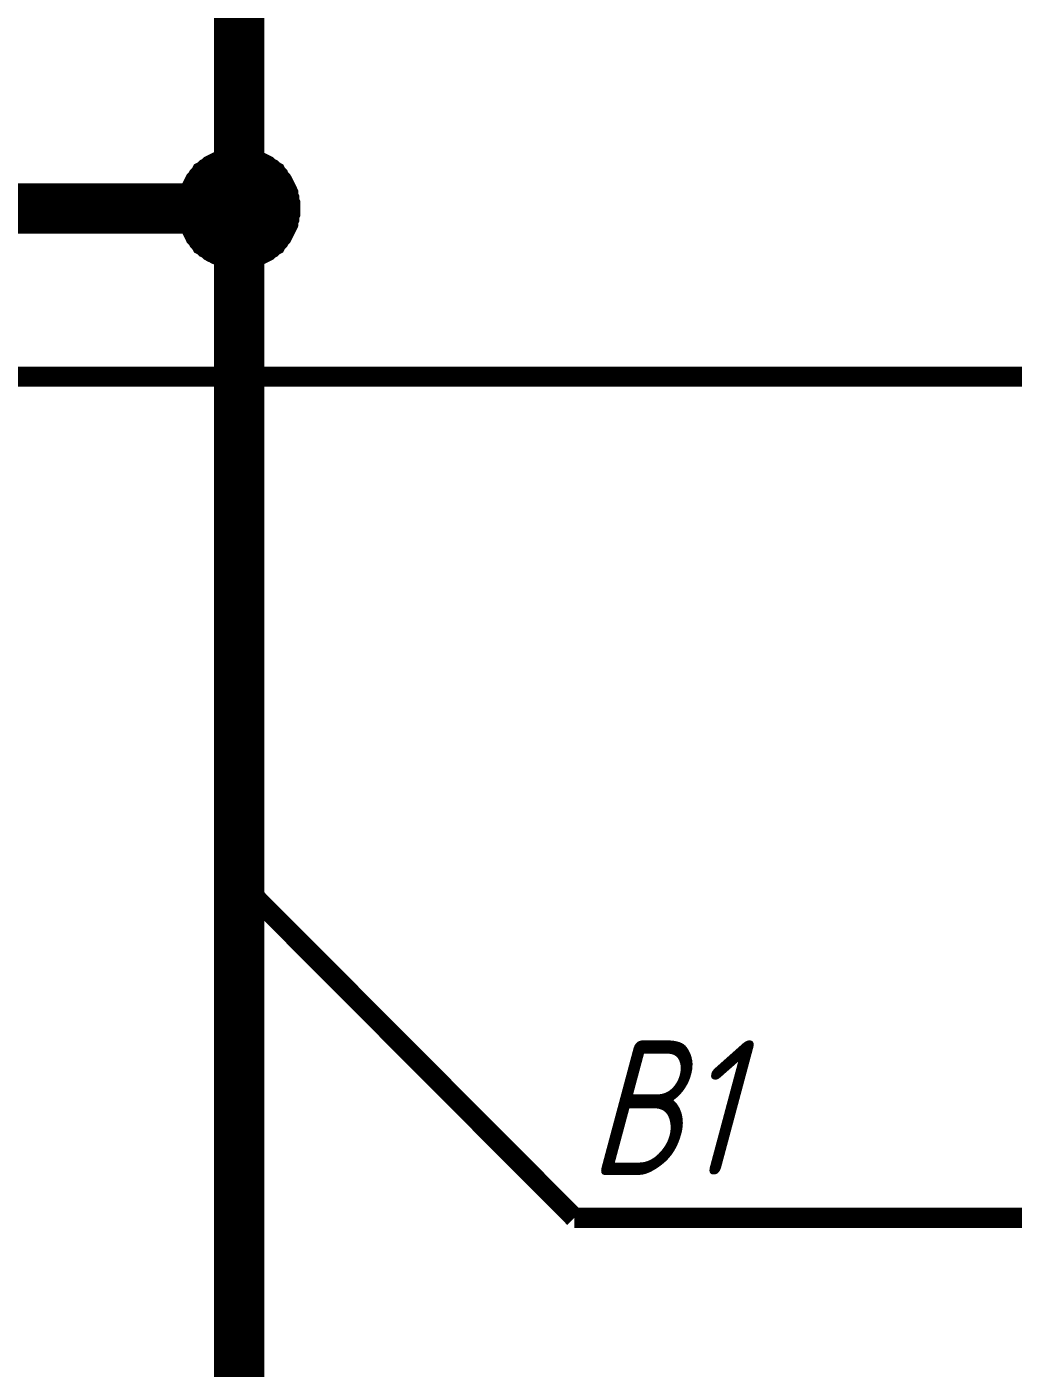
# Model space of a CAD drawing. Extents: x 196 to 1101, y 70 to 664.
# Drawn here: x 513.88 to 528.54, y 448.94 to 468.88 of the extents above; entities that cross this region are included whole.
import ezdxf

# ---------------------------------------------------------------- set-up
doc = ezdxf.new("R2010")
doc.units = 0
doc.header["$MEASUREMENT"] = 0
doc.layers.add('Sheet', color=255, linetype='CONTINUOUS')
doc.styles.add('GOST type A0', font='', dxfattribs={"oblique": 15, "height": 3.5})
doc.styles.get('GOST type A0').set_extended_font_data('GOST type A')

msp = doc.modelspace()

# ---------------------------------------------------------------- linework, layer by layer
at = {"layer": 'Sheet'}
for points, const_width in [([(587, 581.171), (587, 483.683), (517.031, 483.683), (517.031, 466.177), (517.031, 426.178)], 0.749), ([(516.254, 466.177), (516.254, 466.223), (516.254, 466.254), (516.27, 466.285), (516.27, 466.332), (516.285, 466.363), (516.285, 466.41), (516.301, 466.441), (516.316, 466.472), (516.332, 466.503), (516.347, 466.534), (516.363, 466.565), (516.378, 466.596), (516.409, 466.627), (516.425, 466.658), (516.456, 466.689), (516.472, 466.72), (516.503, 466.736), (516.534, 466.767), (516.565, 466.782), (516.596, 466.813), (516.627, 466.829), (516.658, 466.845), (516.689, 466.86), (516.72, 466.876), (516.767, 466.891), (516.798, 466.907), (516.829, 466.907), (516.875, 466.922), (516.906, 466.922), (516.953, 466.938), (516.984, 466.938), (517.031, 466.938)], 0.3), ([(516.254, 466.177), (516.254, 466.223), (516.254, 466.254), (516.27, 466.285), (516.27, 466.332), (516.285, 466.363), (516.285, 466.41), (516.301, 466.441), (516.316, 466.472), (516.332, 466.503), (516.347, 466.534), (516.363, 466.565), (516.378, 466.596), (516.409, 466.627), (516.425, 466.658), (516.456, 466.689), (516.472, 466.72), (516.503, 466.736), (516.534, 466.767), (516.565, 466.782), (516.596, 466.813), (516.627, 466.829), (516.658, 466.845), (516.689, 466.86), (516.72, 466.876), (516.767, 466.891), (516.798, 466.907), (516.829, 466.907), (516.875, 466.922), (516.906, 466.922), (516.953, 466.938), (516.984, 466.938), (517.031, 466.938)], 0.3), ([(516.254, 466.177), (516.254, 466.223), (516.254, 466.254), (516.27, 466.285), (516.27, 466.332), (516.285, 466.363), (516.285, 466.41), (516.301, 466.441), (516.316, 466.472), (516.332, 466.503), (516.347, 466.534), (516.363, 466.565), (516.378, 466.596), (516.409, 466.627), (516.425, 466.658), (516.456, 466.689), (516.472, 466.72), (516.503, 466.736), (516.534, 466.767), (516.565, 466.782), (516.596, 466.813), (516.627, 466.829), (516.658, 466.845), (516.689, 466.86), (516.72, 466.876), (516.767, 466.891), (516.798, 466.907), (516.829, 466.907), (516.875, 466.922), (516.906, 466.922), (516.953, 466.938), (516.984, 466.938), (517.031, 466.938)], 0.3), ([(516.254, 466.177), (516.254, 466.223), (516.254, 466.254), (516.27, 466.285), (516.27, 466.332), (516.285, 466.363), (516.285, 466.41), (516.301, 466.441), (516.316, 466.472), (516.332, 466.503), (516.347, 466.534), (516.363, 466.565), (516.378, 466.596), (516.409, 466.627), (516.425, 466.658), (516.456, 466.689), (516.472, 466.72), (516.503, 466.736), (516.534, 466.767), (516.565, 466.782), (516.596, 466.813), (516.627, 466.829), (516.658, 466.845), (516.689, 466.86), (516.72, 466.876), (516.767, 466.891), (516.798, 466.907), (516.829, 466.907), (516.875, 466.922), (516.906, 466.922), (516.953, 466.938), (516.984, 466.938), (517.031, 466.938)], 0.3), ([(516.254, 466.177), (516.254, 466.223), (516.254, 466.254), (516.27, 466.285), (516.27, 466.332), (516.285, 466.363), (516.285, 466.41), (516.301, 466.441), (516.316, 466.472), (516.332, 466.503), (516.347, 466.534), (516.363, 466.565), (516.378, 466.596), (516.409, 466.627), (516.425, 466.658), (516.456, 466.689), (516.472, 466.72), (516.503, 466.736), (516.534, 466.767), (516.565, 466.782), (516.596, 466.813), (516.627, 466.829), (516.658, 466.845), (516.689, 466.86), (516.72, 466.876), (516.767, 466.891), (516.798, 466.907), (516.829, 466.907), (516.875, 466.922), (516.906, 466.922), (516.953, 466.938), (516.984, 466.938), (517.031, 466.938)], 0.3), ([(516.254, 466.177), (516.254, 466.223), (516.254, 466.254), (516.27, 466.285), (516.27, 466.332), (516.285, 466.363), (516.285, 466.41), (516.301, 466.441), (516.316, 466.472), (516.332, 466.503), (516.347, 466.534), (516.363, 466.565), (516.378, 466.596), (516.409, 466.627), (516.425, 466.658), (516.456, 466.689), (516.472, 466.72), (516.503, 466.736), (516.534, 466.767), (516.565, 466.782), (516.596, 466.813), (516.627, 466.829), (516.658, 466.845), (516.689, 466.86), (516.72, 466.876), (516.767, 466.891), (516.798, 466.907), (516.829, 466.907), (516.875, 466.922), (516.906, 466.922), (516.953, 466.938), (516.984, 466.938), (517.031, 466.938)], 0.3), ([(516.254, 466.177), (516.254, 466.223), (516.254, 466.254), (516.27, 466.285), (516.27, 466.332), (516.285, 466.363), (516.285, 466.41), (516.301, 466.441), (516.316, 466.472), (516.332, 466.503), (516.347, 466.534), (516.363, 466.565), (516.378, 466.596), (516.409, 466.627), (516.425, 466.658), (516.456, 466.689), (516.472, 466.72), (516.503, 466.736), (516.534, 466.767), (516.565, 466.782), (516.596, 466.813), (516.627, 466.829), (516.658, 466.845), (516.689, 466.86), (516.72, 466.876), (516.767, 466.891), (516.798, 466.907), (516.829, 466.907), (516.875, 466.922), (516.906, 466.922), (516.953, 466.938), (516.984, 466.938), (517.031, 466.938)], 0.3), ([(516.254, 466.177), (516.254, 466.223), (516.254, 466.254), (516.27, 466.285), (516.27, 466.332), (516.285, 466.363), (516.285, 466.41), (516.301, 466.441), (516.316, 466.472), (516.332, 466.503), (516.347, 466.534), (516.363, 466.565), (516.378, 466.596), (516.409, 466.627), (516.425, 466.658), (516.456, 466.689), (516.472, 466.72), (516.503, 466.736), (516.534, 466.767), (516.565, 466.782), (516.596, 466.813), (516.627, 466.829), (516.658, 466.845), (516.689, 466.86), (516.72, 466.876), (516.767, 466.891), (516.798, 466.907), (516.829, 466.907), (516.875, 466.922), (516.906, 466.922), (516.953, 466.938), (516.984, 466.938), (517.031, 466.938)], 0.3), ([(517.031, 466.938), (517.031, 466.938)], 0.3), ([(517.031, 466.938), (517.077, 466.938), (517.108, 466.938), (517.139, 466.922), (517.186, 466.922), (517.217, 466.907), (517.263, 466.907), (517.295, 466.891), (517.326, 466.876), (517.357, 466.86), (517.388, 466.845), (517.419, 466.829), (517.45, 466.813), (517.481, 466.782), (517.512, 466.767), (517.543, 466.736), (517.574, 466.72), (517.59, 466.689), (517.621, 466.658), (517.636, 466.627), (517.667, 466.596), (517.683, 466.565), (517.698, 466.534), (517.714, 466.503), (517.729, 466.472), (517.745, 466.441), (517.76, 466.41), (517.76, 466.363), (517.776, 466.332), (517.776, 466.285), (517.791, 466.254), (517.791, 466.223), (517.791, 466.177)], 0.3), ([(517.031, 466.938), (517.031, 466.938)], 0.3), ([(517.031, 466.938), (517.077, 466.938), (517.108, 466.938), (517.139, 466.922), (517.186, 466.922), (517.217, 466.907), (517.263, 466.907), (517.295, 466.891), (517.326, 466.876), (517.357, 466.86), (517.388, 466.845), (517.419, 466.829), (517.45, 466.813), (517.481, 466.782), (517.512, 466.767), (517.543, 466.736), (517.574, 466.72), (517.59, 466.689), (517.621, 466.658), (517.636, 466.627), (517.667, 466.596), (517.683, 466.565), (517.698, 466.534), (517.714, 466.503), (517.729, 466.472), (517.745, 466.441), (517.76, 466.41), (517.76, 466.363), (517.776, 466.332), (517.776, 466.285), (517.791, 466.254), (517.791, 466.223), (517.791, 466.177)], 0.3), ([(517.031, 466.938), (517.031, 466.938)], 0.3), ([(517.031, 466.938), (517.077, 466.938), (517.108, 466.938), (517.139, 466.922), (517.186, 466.922), (517.217, 466.907), (517.263, 466.907), (517.295, 466.891), (517.326, 466.876), (517.357, 466.86), (517.388, 466.845), (517.419, 466.829), (517.45, 466.813), (517.481, 466.782), (517.512, 466.767), (517.543, 466.736), (517.574, 466.72), (517.59, 466.689), (517.621, 466.658), (517.636, 466.627), (517.667, 466.596), (517.683, 466.565), (517.698, 466.534), (517.714, 466.503), (517.729, 466.472), (517.745, 466.441), (517.76, 466.41), (517.76, 466.363), (517.776, 466.332), (517.776, 466.285), (517.791, 466.254), (517.791, 466.223), (517.791, 466.177)], 0.3), ([(517.031, 466.938), (517.031, 466.938)], 0.3), ([(517.031, 466.938), (517.077, 466.938), (517.108, 466.938), (517.139, 466.922), (517.186, 466.922), (517.217, 466.907), (517.263, 466.907), (517.295, 466.891), (517.326, 466.876), (517.357, 466.86), (517.388, 466.845), (517.419, 466.829), (517.45, 466.813), (517.481, 466.782), (517.512, 466.767), (517.543, 466.736), (517.574, 466.72), (517.59, 466.689), (517.621, 466.658), (517.636, 466.627), (517.667, 466.596), (517.683, 466.565), (517.698, 466.534), (517.714, 466.503), (517.729, 466.472), (517.745, 466.441), (517.76, 466.41), (517.76, 466.363), (517.776, 466.332), (517.776, 466.285), (517.791, 466.254), (517.791, 466.223), (517.791, 466.177)], 0.3), ([(517.031, 466.938), (517.031, 466.938)], 0.3), ([(517.031, 466.938), (517.077, 466.938), (517.108, 466.938), (517.139, 466.922), (517.186, 466.922), (517.217, 466.907), (517.263, 466.907), (517.295, 466.891), (517.326, 466.876), (517.357, 466.86), (517.388, 466.845), (517.419, 466.829), (517.45, 466.813), (517.481, 466.782), (517.512, 466.767), (517.543, 466.736), (517.574, 466.72), (517.59, 466.689), (517.621, 466.658), (517.636, 466.627), (517.667, 466.596), (517.683, 466.565), (517.698, 466.534), (517.714, 466.503), (517.729, 466.472), (517.745, 466.441), (517.76, 466.41), (517.76, 466.363), (517.776, 466.332), (517.776, 466.285), (517.791, 466.254), (517.791, 466.223), (517.791, 466.177)], 0.3), ([(517.031, 466.938), (517.031, 466.938)], 0.3), ([(517.031, 466.938), (517.077, 466.938), (517.108, 466.938), (517.139, 466.922), (517.186, 466.922), (517.217, 466.907), (517.263, 466.907), (517.295, 466.891), (517.326, 466.876), (517.357, 466.86), (517.388, 466.845), (517.419, 466.829), (517.45, 466.813), (517.481, 466.782), (517.512, 466.767), (517.543, 466.736), (517.574, 466.72), (517.59, 466.689), (517.621, 466.658), (517.636, 466.627), (517.667, 466.596), (517.683, 466.565), (517.698, 466.534), (517.714, 466.503), (517.729, 466.472), (517.745, 466.441), (517.76, 466.41), (517.76, 466.363), (517.776, 466.332), (517.776, 466.285), (517.791, 466.254), (517.791, 466.223), (517.791, 466.177)], 0.3), ([(517.031, 466.938), (517.031, 466.938)], 0.3), ([(517.031, 466.938), (517.077, 466.938), (517.108, 466.938), (517.139, 466.922), (517.186, 466.922), (517.217, 466.907), (517.263, 466.907), (517.295, 466.891), (517.326, 466.876), (517.357, 466.86), (517.388, 466.845), (517.419, 466.829), (517.45, 466.813), (517.481, 466.782), (517.512, 466.767), (517.543, 466.736), (517.574, 466.72), (517.59, 466.689), (517.621, 466.658), (517.636, 466.627), (517.667, 466.596), (517.683, 466.565), (517.698, 466.534), (517.714, 466.503), (517.729, 466.472), (517.745, 466.441), (517.76, 466.41), (517.76, 466.363), (517.776, 466.332), (517.776, 466.285), (517.791, 466.254), (517.791, 466.223), (517.791, 466.177)], 0.3), ([(517.031, 466.938), (517.031, 466.938)], 0.3), ([(517.031, 466.938), (517.077, 466.938), (517.108, 466.938), (517.139, 466.922), (517.186, 466.922), (517.217, 466.907), (517.263, 466.907), (517.295, 466.891), (517.326, 466.876), (517.357, 466.86), (517.388, 466.845), (517.419, 466.829), (517.45, 466.813), (517.481, 466.782), (517.512, 466.767), (517.543, 466.736), (517.574, 466.72), (517.59, 466.689), (517.621, 466.658), (517.636, 466.627), (517.667, 466.596), (517.683, 466.565), (517.698, 466.534), (517.714, 466.503), (517.729, 466.472), (517.745, 466.441), (517.76, 466.41), (517.76, 466.363), (517.776, 466.332), (517.776, 466.285), (517.791, 466.254), (517.791, 466.223), (517.791, 466.177)], 0.3), ([(517.031, 466.177), (477.03, 466.177), (477.03, 426.178)], 0.749), ([(517.031, 465.415), (516.984, 465.415), (516.953, 465.415), (516.906, 465.431), (516.875, 465.431), (516.829, 465.446), (516.798, 465.446), (516.767, 465.462), (516.72, 465.478), (516.689, 465.493), (516.658, 465.509), (516.627, 465.524), (516.596, 465.54), (516.565, 465.571), (516.534, 465.586), (516.503, 465.617), (516.472, 465.633), (516.456, 465.664), (516.425, 465.695), (516.409, 465.726), (516.378, 465.757), (516.363, 465.788), (516.347, 465.819), (516.332, 465.85), (516.316, 465.881), (516.301, 465.913), (516.285, 465.944), (516.285, 465.99), (516.27, 466.021), (516.27, 466.068), (516.254, 466.099), (516.254, 466.13), (516.254, 466.177)], 0.3), ([(516.254, 466.177), (516.254, 466.177)], 0.3), ([(517.031, 465.415), (516.984, 465.415), (516.953, 465.415), (516.906, 465.431), (516.875, 465.431), (516.829, 465.446), (516.798, 465.446), (516.767, 465.462), (516.72, 465.478), (516.689, 465.493), (516.658, 465.509), (516.627, 465.524), (516.596, 465.54), (516.565, 465.571), (516.534, 465.586), (516.503, 465.617), (516.472, 465.633), (516.456, 465.664), (516.425, 465.695), (516.409, 465.726), (516.378, 465.757), (516.363, 465.788), (516.347, 465.819), (516.332, 465.85), (516.316, 465.881), (516.301, 465.913), (516.285, 465.944), (516.285, 465.99), (516.27, 466.021), (516.27, 466.068), (516.254, 466.099), (516.254, 466.13), (516.254, 466.177)], 0.3), ([(516.254, 466.177), (516.254, 466.177)], 0.3), ([(517.031, 465.415), (516.984, 465.415), (516.953, 465.415), (516.906, 465.431), (516.875, 465.431), (516.829, 465.446), (516.798, 465.446), (516.767, 465.462), (516.72, 465.478), (516.689, 465.493), (516.658, 465.509), (516.627, 465.524), (516.596, 465.54), (516.565, 465.571), (516.534, 465.586), (516.503, 465.617), (516.472, 465.633), (516.456, 465.664), (516.425, 465.695), (516.409, 465.726), (516.378, 465.757), (516.363, 465.788), (516.347, 465.819), (516.332, 465.85), (516.316, 465.881), (516.301, 465.913), (516.285, 465.944), (516.285, 465.99), (516.27, 466.021), (516.27, 466.068), (516.254, 466.099), (516.254, 466.13), (516.254, 466.177)], 0.3), ([(516.254, 466.177), (516.254, 466.177)], 0.3), ([(517.031, 465.415), (516.984, 465.415), (516.953, 465.415), (516.906, 465.431), (516.875, 465.431), (516.829, 465.446), (516.798, 465.446), (516.767, 465.462), (516.72, 465.478), (516.689, 465.493), (516.658, 465.509), (516.627, 465.524), (516.596, 465.54), (516.565, 465.571), (516.534, 465.586), (516.503, 465.617), (516.472, 465.633), (516.456, 465.664), (516.425, 465.695), (516.409, 465.726), (516.378, 465.757), (516.363, 465.788), (516.347, 465.819), (516.332, 465.85), (516.316, 465.881), (516.301, 465.913), (516.285, 465.944), (516.285, 465.99), (516.27, 466.021), (516.27, 466.068), (516.254, 466.099), (516.254, 466.13), (516.254, 466.177)], 0.3), ([(516.254, 466.177), (516.254, 466.177)], 0.3), ([(517.031, 465.415), (516.984, 465.415), (516.953, 465.415), (516.906, 465.431), (516.875, 465.431), (516.829, 465.446), (516.798, 465.446), (516.767, 465.462), (516.72, 465.478), (516.689, 465.493), (516.658, 465.509), (516.627, 465.524), (516.596, 465.54), (516.565, 465.571), (516.534, 465.586), (516.503, 465.617), (516.472, 465.633), (516.456, 465.664), (516.425, 465.695), (516.409, 465.726), (516.378, 465.757), (516.363, 465.788), (516.347, 465.819), (516.332, 465.85), (516.316, 465.881), (516.301, 465.913), (516.285, 465.944), (516.285, 465.99), (516.27, 466.021), (516.27, 466.068), (516.254, 466.099), (516.254, 466.13), (516.254, 466.177)], 0.3), ([(516.254, 466.177), (516.254, 466.177)], 0.3), ([(517.031, 465.415), (516.984, 465.415), (516.953, 465.415), (516.906, 465.431), (516.875, 465.431), (516.829, 465.446), (516.798, 465.446), (516.767, 465.462), (516.72, 465.478), (516.689, 465.493), (516.658, 465.509), (516.627, 465.524), (516.596, 465.54), (516.565, 465.571), (516.534, 465.586), (516.503, 465.617), (516.472, 465.633), (516.456, 465.664), (516.425, 465.695), (516.409, 465.726), (516.378, 465.757), (516.363, 465.788), (516.347, 465.819), (516.332, 465.85), (516.316, 465.881), (516.301, 465.913), (516.285, 465.944), (516.285, 465.99), (516.27, 466.021), (516.27, 466.068), (516.254, 466.099), (516.254, 466.13), (516.254, 466.177)], 0.3), ([(516.254, 466.177), (516.254, 466.177)], 0.3), ([(517.031, 465.415), (516.984, 465.415), (516.953, 465.415), (516.906, 465.431), (516.875, 465.431), (516.829, 465.446), (516.798, 465.446), (516.767, 465.462), (516.72, 465.478), (516.689, 465.493), (516.658, 465.509), (516.627, 465.524), (516.596, 465.54), (516.565, 465.571), (516.534, 465.586), (516.503, 465.617), (516.472, 465.633), (516.456, 465.664), (516.425, 465.695), (516.409, 465.726), (516.378, 465.757), (516.363, 465.788), (516.347, 465.819), (516.332, 465.85), (516.316, 465.881), (516.301, 465.913), (516.285, 465.944), (516.285, 465.99), (516.27, 466.021), (516.27, 466.068), (516.254, 466.099), (516.254, 466.13), (516.254, 466.177)], 0.3), ([(516.254, 466.177), (516.254, 466.177)], 0.3), ([(517.031, 465.415), (516.984, 465.415), (516.953, 465.415), (516.906, 465.431), (516.875, 465.431), (516.829, 465.446), (516.798, 465.446), (516.767, 465.462), (516.72, 465.478), (516.689, 465.493), (516.658, 465.509), (516.627, 465.524), (516.596, 465.54), (516.565, 465.571), (516.534, 465.586), (516.503, 465.617), (516.472, 465.633), (516.456, 465.664), (516.425, 465.695), (516.409, 465.726), (516.378, 465.757), (516.363, 465.788), (516.347, 465.819), (516.332, 465.85), (516.316, 465.881), (516.301, 465.913), (516.285, 465.944), (516.285, 465.99), (516.27, 466.021), (516.27, 466.068), (516.254, 466.099), (516.254, 466.13), (516.254, 466.177)], 0.3), ([(516.254, 466.177), (516.254, 466.177)], 0.3), ([(517.791, 466.177), (517.791, 466.13), (517.791, 466.099), (517.776, 466.068), (517.776, 466.021), (517.76, 465.99), (517.76, 465.944), (517.745, 465.913), (517.729, 465.881), (517.714, 465.85), (517.698, 465.819), (517.683, 465.788), (517.667, 465.757), (517.636, 465.726), (517.621, 465.695), (517.59, 465.664), (517.574, 465.633), (517.543, 465.617), (517.512, 465.586), (517.481, 465.571), (517.45, 465.54), (517.419, 465.524), (517.388, 465.509), (517.357, 465.493), (517.326, 465.478), (517.295, 465.462), (517.263, 465.446), (517.217, 465.446), (517.186, 465.431), (517.139, 465.431), (517.108, 465.415), (517.077, 465.415), (517.031, 465.415)], 0.3), ([(517.791, 466.177), (517.791, 466.13), (517.791, 466.099), (517.776, 466.068), (517.776, 466.021), (517.76, 465.99), (517.76, 465.944), (517.745, 465.913), (517.729, 465.881), (517.714, 465.85), (517.698, 465.819), (517.683, 465.788), (517.667, 465.757), (517.636, 465.726), (517.621, 465.695), (517.59, 465.664), (517.574, 465.633), (517.543, 465.617), (517.512, 465.586), (517.481, 465.571), (517.45, 465.54), (517.419, 465.524), (517.388, 465.509), (517.357, 465.493), (517.326, 465.478), (517.295, 465.462), (517.263, 465.446), (517.217, 465.446), (517.186, 465.431), (517.139, 465.431), (517.108, 465.415), (517.077, 465.415), (517.031, 465.415)], 0.3), ([(517.791, 466.177), (517.791, 466.13), (517.791, 466.099), (517.776, 466.068), (517.776, 466.021), (517.76, 465.99), (517.76, 465.944), (517.745, 465.913), (517.729, 465.881), (517.714, 465.85), (517.698, 465.819), (517.683, 465.788), (517.667, 465.757), (517.636, 465.726), (517.621, 465.695), (517.59, 465.664), (517.574, 465.633), (517.543, 465.617), (517.512, 465.586), (517.481, 465.571), (517.45, 465.54), (517.419, 465.524), (517.388, 465.509), (517.357, 465.493), (517.326, 465.478), (517.295, 465.462), (517.263, 465.446), (517.217, 465.446), (517.186, 465.431), (517.139, 465.431), (517.108, 465.415), (517.077, 465.415), (517.031, 465.415)], 0.3), ([(517.791, 466.177), (517.791, 466.13), (517.791, 466.099), (517.776, 466.068), (517.776, 466.021), (517.76, 465.99), (517.76, 465.944), (517.745, 465.913), (517.729, 465.881), (517.714, 465.85), (517.698, 465.819), (517.683, 465.788), (517.667, 465.757), (517.636, 465.726), (517.621, 465.695), (517.59, 465.664), (517.574, 465.633), (517.543, 465.617), (517.512, 465.586), (517.481, 465.571), (517.45, 465.54), (517.419, 465.524), (517.388, 465.509), (517.357, 465.493), (517.326, 465.478), (517.295, 465.462), (517.263, 465.446), (517.217, 465.446), (517.186, 465.431), (517.139, 465.431), (517.108, 465.415), (517.077, 465.415), (517.031, 465.415)], 0.3), ([(517.791, 466.177), (517.791, 466.13), (517.791, 466.099), (517.776, 466.068), (517.776, 466.021), (517.76, 465.99), (517.76, 465.944), (517.745, 465.913), (517.729, 465.881), (517.714, 465.85), (517.698, 465.819), (517.683, 465.788), (517.667, 465.757), (517.636, 465.726), (517.621, 465.695), (517.59, 465.664), (517.574, 465.633), (517.543, 465.617), (517.512, 465.586), (517.481, 465.571), (517.45, 465.54), (517.419, 465.524), (517.388, 465.509), (517.357, 465.493), (517.326, 465.478), (517.295, 465.462), (517.263, 465.446), (517.217, 465.446), (517.186, 465.431), (517.139, 465.431), (517.108, 465.415), (517.077, 465.415), (517.031, 465.415)], 0.3), ([(517.791, 466.177), (517.791, 466.13), (517.791, 466.099), (517.776, 466.068), (517.776, 466.021), (517.76, 465.99), (517.76, 465.944), (517.745, 465.913), (517.729, 465.881), (517.714, 465.85), (517.698, 465.819), (517.683, 465.788), (517.667, 465.757), (517.636, 465.726), (517.621, 465.695), (517.59, 465.664), (517.574, 465.633), (517.543, 465.617), (517.512, 465.586), (517.481, 465.571), (517.45, 465.54), (517.419, 465.524), (517.388, 465.509), (517.357, 465.493), (517.326, 465.478), (517.295, 465.462), (517.263, 465.446), (517.217, 465.446), (517.186, 465.431), (517.139, 465.431), (517.108, 465.415), (517.077, 465.415), (517.031, 465.415)], 0.3), ([(517.791, 466.177), (517.791, 466.13), (517.791, 466.099), (517.776, 466.068), (517.776, 466.021), (517.76, 465.99), (517.76, 465.944), (517.745, 465.913), (517.729, 465.881), (517.714, 465.85), (517.698, 465.819), (517.683, 465.788), (517.667, 465.757), (517.636, 465.726), (517.621, 465.695), (517.59, 465.664), (517.574, 465.633), (517.543, 465.617), (517.512, 465.586), (517.481, 465.571), (517.45, 465.54), (517.419, 465.524), (517.388, 465.509), (517.357, 465.493), (517.326, 465.478), (517.295, 465.462), (517.263, 465.446), (517.217, 465.446), (517.186, 465.431), (517.139, 465.431), (517.108, 465.415), (517.077, 465.415), (517.031, 465.415)], 0.3), ([(517.791, 466.177), (517.791, 466.13), (517.791, 466.099), (517.776, 466.068), (517.776, 466.021), (517.76, 465.99), (517.76, 465.944), (517.745, 465.913), (517.729, 465.881), (517.714, 465.85), (517.698, 465.819), (517.683, 465.788), (517.667, 465.757), (517.636, 465.726), (517.621, 465.695), (517.59, 465.664), (517.574, 465.633), (517.543, 465.617), (517.512, 465.586), (517.481, 465.571), (517.45, 465.54), (517.419, 465.524), (517.388, 465.509), (517.357, 465.493), (517.326, 465.478), (517.295, 465.462), (517.263, 465.446), (517.217, 465.446), (517.186, 465.431), (517.139, 465.431), (517.108, 465.415), (517.077, 465.415), (517.031, 465.415)], 0.3), ([(517.791, 466.177), (517.791, 466.177), (517.791, 466.177), (517.791, 466.177), (517.791, 466.177), (517.791, 466.177), (517.791, 466.177), (517.791, 466.177), (517.791, 466.177), (517.791, 466.177), (517.791, 466.177), (517.791, 466.177), (517.791, 466.177), (517.791, 466.177), (517.791, 466.177), (517.791, 466.177), (517.791, 466.177), (517.791, 466.177), (517.791, 466.177), (517.791, 466.177), (517.791, 466.177), (517.791, 466.177), (517.791, 466.177), (517.791, 466.177), (517.791, 466.177), (517.791, 466.177), (517.791, 466.177), (517.791, 466.177), (517.791, 466.177), (517.791, 466.177), (517.791, 466.177), (517.791, 466.177), (517.791, 466.177)], 0.3), ([(517.791, 466.177), (517.791, 466.177)], 0.3), ([(517.791, 466.177), (517.791, 466.177), (517.791, 466.177), (517.791, 466.177), (517.791, 466.177), (517.791, 466.177), (517.791, 466.177), (517.791, 466.177), (517.791, 466.177), (517.791, 466.177), (517.791, 466.177), (517.791, 466.177), (517.791, 466.177), (517.791, 466.177), (517.791, 466.177), (517.791, 466.177), (517.791, 466.177), (517.791, 466.177), (517.791, 466.177), (517.791, 466.177), (517.791, 466.177), (517.791, 466.177), (517.791, 466.177), (517.791, 466.177), (517.791, 466.177), (517.791, 466.177), (517.791, 466.177), (517.791, 466.177), (517.791, 466.177), (517.791, 466.177), (517.791, 466.177), (517.791, 466.177), (517.791, 466.177)], 0.3), ([(517.791, 466.177), (517.791, 466.177)], 0.3), ([(517.791, 466.177), (517.791, 466.177), (517.791, 466.177), (517.791, 466.177), (517.791, 466.177), (517.791, 466.177), (517.791, 466.177), (517.791, 466.177), (517.791, 466.177), (517.791, 466.177), (517.791, 466.177), (517.791, 466.177), (517.791, 466.177), (517.791, 466.177), (517.791, 466.177), (517.791, 466.177), (517.791, 466.177), (517.791, 466.177), (517.791, 466.177), (517.791, 466.177), (517.791, 466.177), (517.791, 466.177), (517.791, 466.177), (517.791, 466.177), (517.791, 466.177), (517.791, 466.177), (517.791, 466.177), (517.791, 466.177), (517.791, 466.177), (517.791, 466.177), (517.791, 466.177), (517.791, 466.177), (517.791, 466.177)], 0.3), ([(517.791, 466.177), (517.791, 466.177)], 0.3), ([(517.791, 466.177), (517.791, 466.177), (517.791, 466.177), (517.791, 466.177), (517.791, 466.177), (517.791, 466.177), (517.791, 466.177), (517.791, 466.177), (517.791, 466.177), (517.791, 466.177), (517.791, 466.177), (517.791, 466.177), (517.791, 466.177), (517.791, 466.177), (517.791, 466.177), (517.791, 466.177), (517.791, 466.177), (517.791, 466.177), (517.791, 466.177), (517.791, 466.177), (517.791, 466.177), (517.791, 466.177), (517.791, 466.177), (517.791, 466.177), (517.791, 466.177), (517.791, 466.177), (517.791, 466.177), (517.791, 466.177), (517.791, 466.177), (517.791, 466.177), (517.791, 466.177), (517.791, 466.177), (517.791, 466.177)], 0.3), ([(517.791, 466.177), (517.791, 466.177)], 0.3), ([(517.791, 466.177), (517.791, 466.177), (517.791, 466.177), (517.791, 466.177), (517.791, 466.177), (517.791, 466.177), (517.791, 466.177), (517.791, 466.177), (517.791, 466.177), (517.791, 466.177), (517.791, 466.177), (517.791, 466.177), (517.791, 466.177), (517.791, 466.177), (517.791, 466.177), (517.791, 466.177), (517.791, 466.177), (517.791, 466.177), (517.791, 466.177), (517.791, 466.177), (517.791, 466.177), (517.791, 466.177), (517.791, 466.177), (517.791, 466.177), (517.791, 466.177), (517.791, 466.177), (517.791, 466.177), (517.791, 466.177), (517.791, 466.177), (517.791, 466.177), (517.791, 466.177), (517.791, 466.177), (517.791, 466.177)], 0.3), ([(517.791, 466.177), (517.791, 466.177)], 0.3), ([(517.791, 466.177), (517.791, 466.177), (517.791, 466.177), (517.791, 466.177), (517.791, 466.177), (517.791, 466.177), (517.791, 466.177), (517.791, 466.177), (517.791, 466.177), (517.791, 466.177), (517.791, 466.177), (517.791, 466.177), (517.791, 466.177), (517.791, 466.177), (517.791, 466.177), (517.791, 466.177), (517.791, 466.177), (517.791, 466.177), (517.791, 466.177), (517.791, 466.177), (517.791, 466.177), (517.791, 466.177), (517.791, 466.177), (517.791, 466.177), (517.791, 466.177), (517.791, 466.177), (517.791, 466.177), (517.791, 466.177), (517.791, 466.177), (517.791, 466.177), (517.791, 466.177), (517.791, 466.177), (517.791, 466.177)], 0.3), ([(517.791, 466.177), (517.791, 466.177)], 0.3), ([(517.791, 466.177), (517.791, 466.177), (517.791, 466.177), (517.791, 466.177), (517.791, 466.177), (517.791, 466.177), (517.791, 466.177), (517.791, 466.177), (517.791, 466.177), (517.791, 466.177), (517.791, 466.177), (517.791, 466.177), (517.791, 466.177), (517.791, 466.177), (517.791, 466.177), (517.791, 466.177), (517.791, 466.177), (517.791, 466.177), (517.791, 466.177), (517.791, 466.177), (517.791, 466.177), (517.791, 466.177), (517.791, 466.177), (517.791, 466.177), (517.791, 466.177), (517.791, 466.177), (517.791, 466.177), (517.791, 466.177), (517.791, 466.177), (517.791, 466.177), (517.791, 466.177), (517.791, 466.177), (517.791, 466.177)], 0.3), ([(517.791, 466.177), (517.791, 466.177)], 0.3), ([(517.791, 466.177), (517.791, 466.177), (517.791, 466.177), (517.791, 466.177), (517.791, 466.177), (517.791, 466.177), (517.791, 466.177), (517.791, 466.177), (517.791, 466.177), (517.791, 466.177), (517.791, 466.177), (517.791, 466.177), (517.791, 466.177), (517.791, 466.177), (517.791, 466.177), (517.791, 466.177), (517.791, 466.177), (517.791, 466.177), (517.791, 466.177), (517.791, 466.177), (517.791, 466.177), (517.791, 466.177), (517.791, 466.177), (517.791, 466.177), (517.791, 466.177), (517.791, 466.177), (517.791, 466.177), (517.791, 466.177), (517.791, 466.177), (517.791, 466.177), (517.791, 466.177), (517.791, 466.177), (517.791, 466.177)], 0.3), ([(517.791, 466.177), (517.791, 466.177)], 0.3), ([(527.015, 463.676), (512.03, 463.676), (512.03, 456.173), (512.03, 446.169), (512.03, 436.181), (512.03, 426.178), (512.03, 413.673), (462.046, 413.673)], 0.3), ([(529.515, 463.676), (527.015, 463.676)], 0.3), ([(517.031, 456.173), (522.015, 451.171)], 0.3), ([(527.015, 451.171), (522.015, 451.171), (522.015, 451.171)], 0.3), ([(529.515, 451.171), (527.015, 451.171)], 0.3)]:
    msp.add_lwpolyline(points, dxfattribs=dict(at, const_width=const_width))
at = {"layer": 'Sheet', "const_width": 0.762}
msp.add_lwpolyline([(516.555, 466.183, 1), (517.317, 466.183, 1)], format="xyb", close=True, dxfattribs=at)

# ---------------------------------------------------------------- texts
at = {"layer": 'Sheet', "style": 'GOST type A0', "oblique": 15}
msp.add_text('B1', height=2, dxfattribs=at).set_placement((522.217, 451.808))

doc.saveas('drawing.dxf')
